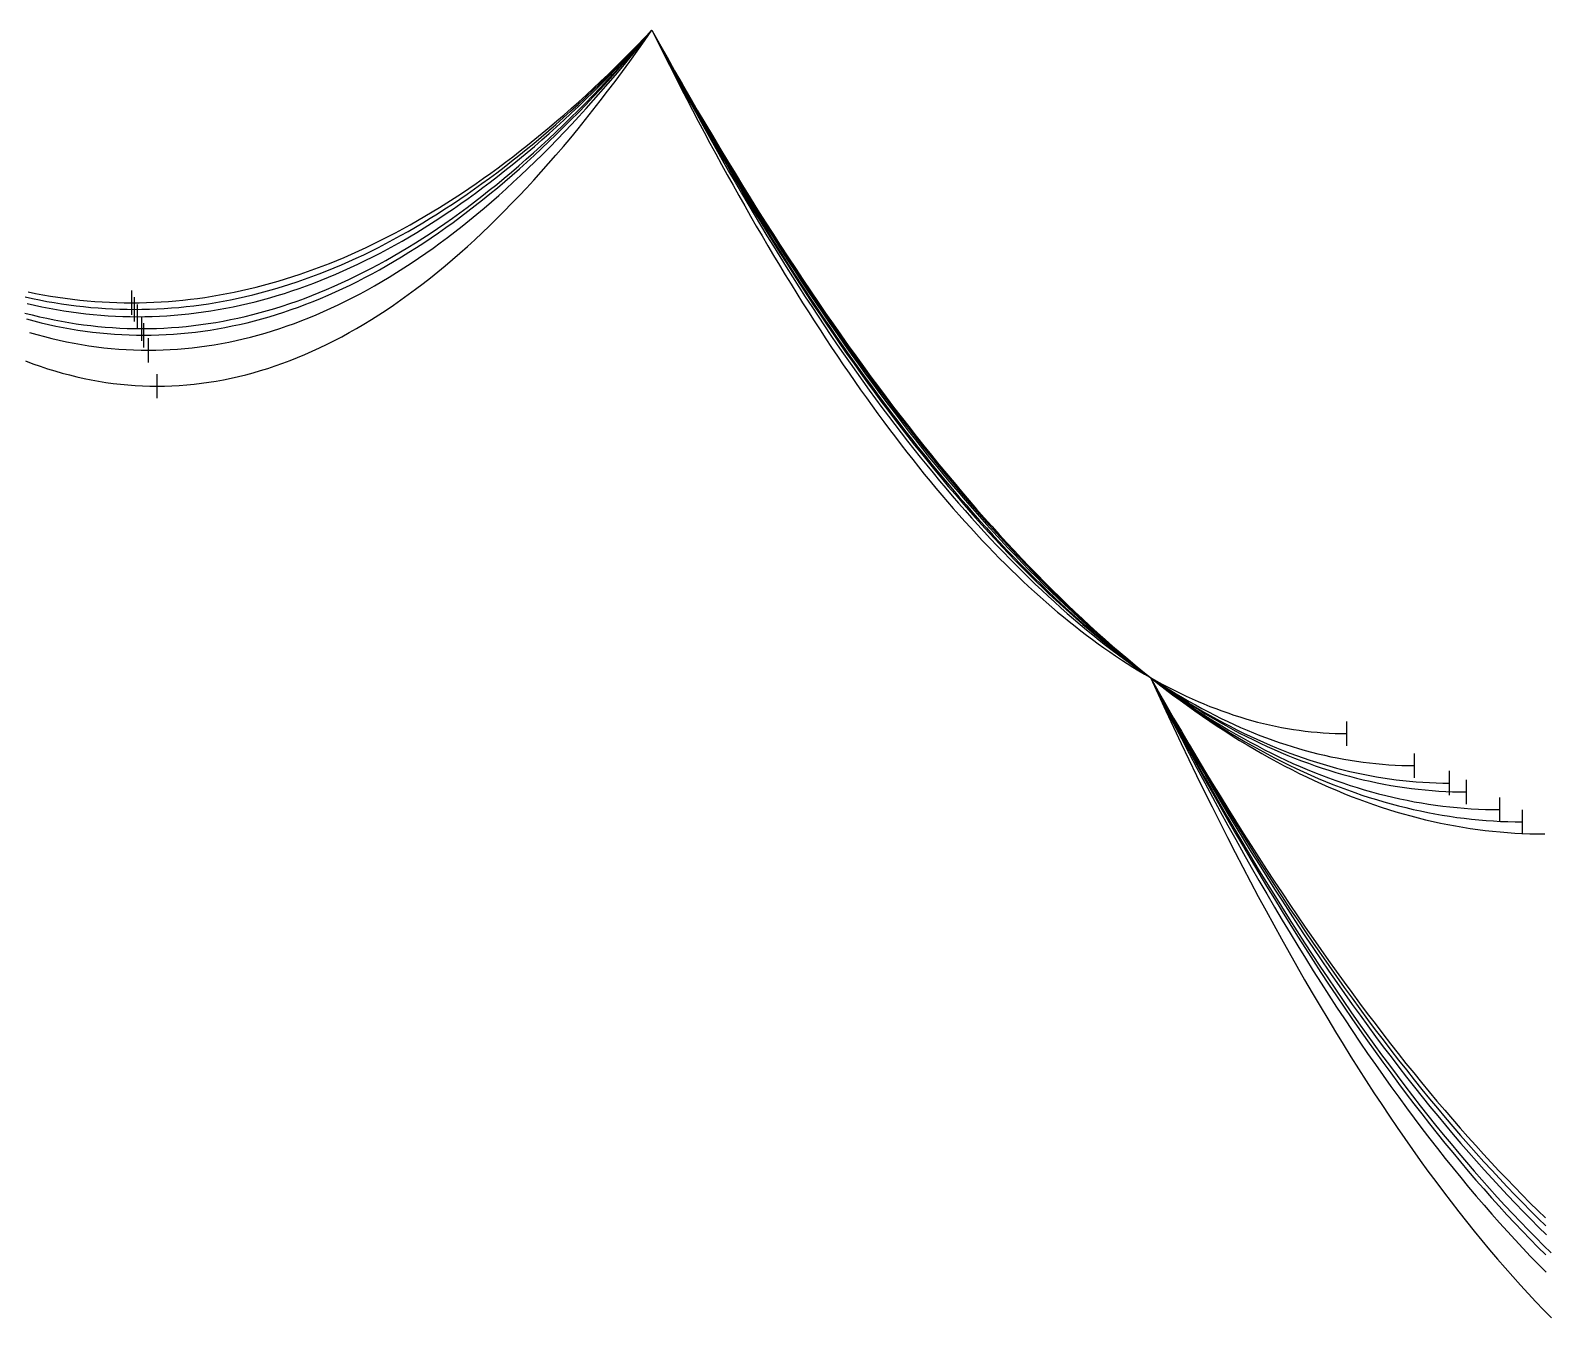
# Model space of a CAD drawing. Header units: metres. Extents: x -87 to 28195, y -4474 to 524.
# Drawn here: x 13519 to 14142, y -3348 to -2819 of the extents above; entities that cross this region are included whole.
import ezdxf

# ---------------------------------------------------------------- set-up
doc = ezdxf.new("R2010")
doc.units = ezdxf.units.M
for name, color, linetype in [('CATENARIES_-10_bare', 7, 'Continuous'), ('CATENARIES_-10_ICE', 7, 'Continuous'), ('CATENARIES_-19_bare', 7, 'Continuous'), ('CATENARIES_-19_HEAVY_ICE', 7, 'Continuous'), ('CATENARIES_0', 7, 'Continuous'), ('CATENARIES_0_ICE', 7, 'Continuous'), ('CATENARIES_50_theoretical', 7, 'Continuous')]:
    doc.layers.add(name, color=color, linetype=linetype)

msp = doc.modelspace()

# ---------------------------------------------------------------- linework, layer by layer
at = {"layer": 'CATENARIES_-10_bare'}
for p, q in [((13562.1, -2938.85), (13562.1, -2928.85)), ((14133.03, -3149.56), (14133.03, -3139.56))]:
    msp.add_line(p, q, dxfattribs=at)
for points in [[(13517.04, -2928.71, 0), (13520.05, -2929.37, 0), (13523.05, -2929.99, 0), (13526.05, -2930.56, 0), (13529.06, -2931.08, 0), (13532.06, -2931.56, 0), (13535.06, -2932, 0), (13538.07, -2932.39, 0), (13541.07, -2932.73, 0), (13544.07, -2933.03, 0), (13547.08, -2933.28, 0), (13550.08, -2933.48, 0), (13553.09, -2933.64, 0), (13556.09, -2933.76, 0), (13559.09, -2933.82, 0), (13562.1, -2933.85, 0), (13565.14, -2933.82, 0), (13568.18, -2933.75, 0), (13571.22, -2933.64, 0), (13574.26, -2933.47, 0), (13577.3, -2933.26, 0), (13580.34, -2933.01, 0), (13583.38, -2932.7, 0), (13586.42, -2932.35, 0), (13589.46, -2931.95, 0), (13592.5, -2931.51, 0), (13595.54, -2931.02, 0), (13598.58, -2930.48, 0), (13601.62, -2929.89, 0), (13604.66, -2929.26, 0), (13607.7, -2928.58, 0), (13610.74, -2927.86, 0), (13613.78, -2927.09, 0), (13616.82, -2926.27, 0), (13619.86, -2925.4, 0), (13622.9, -2924.49, 0), (13625.94, -2923.53, 0), (13628.98, -2922.52, 0), (13632.02, -2921.47, 0), (13635.06, -2920.37, 0), (13638.1, -2919.22, 0), (13641.14, -2918.03, 0), (13644.19, -2916.79, 0), (13647.23, -2915.5, 0), (13650.27, -2914.17, 0), (13653.31, -2912.79, 0), (13656.35, -2911.36, 0), (13659.39, -2909.89, 0), (13662.43, -2908.36, 0), (13665.47, -2906.8, 0), (13668.51, -2905.18, 0), (13671.55, -2903.52, 0), (13674.59, -2901.81, 0), (13677.63, -2900.06, 0), (13680.67, -2898.25, 0), (13683.71, -2896.4, 0), (13686.75, -2894.51, 0), (13689.79, -2892.56, 0), (13692.83, -2890.57, 0), (13695.87, -2888.54, 0), (13698.91, -2886.45, 0), (13701.95, -2884.32, 0), (13704.99, -2882.14, 0), (13708.03, -2879.92, 0), (13711.07, -2877.65, 0), (13714.11, -2875.33, 0), (13717.15, -2872.97, 0), (13720.19, -2870.55, 0), (13723.23, -2868.09, 0), (13726.27, -2865.59, 0), (13729.31, -2863.03, 0), (13732.36, -2860.43, 0), (13735.4, -2857.79, 0), (13738.44, -2855.09, 0), (13741.48, -2852.35, 0), (13744.52, -2849.56, 0), (13747.56, -2846.73, 0), (13750.6, -2843.85, 0), (13753.64, -2840.92, 0), (13756.68, -2837.94, 0), (13759.72, -2834.92, 0), (13762.76, -2831.85, 0), (13765.8, -2828.73, 0), (13768.84, -2825.57, 0), (13771.88, -2822.36, 0), (13774.92, -2819.1, 0)], [(13774.92, -2819.1, 0), (13777.93, -2824.57, 0), (13780.95, -2830, 0), (13783.96, -2835.37, 0), (13786.98, -2840.7, 0), (13789.99, -2845.99, 0), (13793.01, -2851.23, 0), (13796.02, -2856.42, 0), (13799.04, -2861.56, 0), (13802.05, -2866.66, 0), (13805.07, -2871.71, 0), (13808.08, -2876.72, 0), (13811.1, -2881.67, 0), (13814.11, -2886.58, 0), (13817.13, -2891.45, 0), (13820.14, -2896.27, 0), (13823.16, -2901.04, 0), (13826.17, -2905.76, 0), (13829.18, -2910.44, 0), (13832.2, -2915.07, 0), (13835.21, -2919.66, 0), (13838.23, -2924.2, 0), (13841.24, -2928.69, 0), (13844.26, -2933.13, 0), (13847.27, -2937.53, 0), (13850.29, -2941.89, 0), (13853.3, -2946.19, 0), (13856.32, -2950.45, 0), (13859.33, -2954.67, 0), (13862.35, -2958.83, 0), (13865.36, -2962.95, 0), (13868.38, -2967.03, 0), (13871.39, -2971.05, 0), (13874.41, -2975.03, 0), (13877.42, -2978.97, 0), (13880.43, -2982.86, 0), (13883.45, -2986.7, 0), (13886.46, -2990.5, 0), (13889.48, -2994.24, 0), (13892.49, -2997.95, 0), (13895.51, -3001.6, 0), (13898.52, -3005.21, 0), (13901.54, -3008.78, 0), (13904.55, -3012.3, 0), (13907.57, -3015.77, 0), (13910.58, -3019.19, 0), (13913.6, -3022.57, 0), (13916.61, -3025.9, 0), (13919.63, -3029.19, 0), (13922.64, -3032.43, 0), (13925.66, -3035.62, 0), (13928.67, -3038.77, 0), (13931.68, -3041.87, 0), (13934.7, -3044.92, 0), (13937.71, -3047.93, 0), (13940.73, -3050.89, 0), (13943.74, -3053.81, 0), (13946.76, -3056.68, 0), (13949.77, -3059.5, 0), (13952.79, -3062.28, 0), (13955.8, -3065.01, 0), (13958.82, -3067.7, 0), (13961.83, -3070.34, 0), (13964.85, -3072.93, 0), (13967.86, -3075.48, 0), (13970.88, -3077.98, 0), (13973.89, -3080.43, 0), (13976.91, -3082.84, 0), (13979.92, -3085.2, 0), (13982.92, -3087.51, 0), (13985.92, -3089.77, 0), (13988.93, -3091.98, 0), (13991.93, -3094.15, 0), (13994.93, -3096.27, 0), (13997.93, -3098.35, 0), (14000.93, -3100.38, 0), (14003.94, -3102.37, 0), (14006.94, -3104.31, 0), (14009.94, -3106.2, 0), (14012.94, -3108.05, 0), (14015.95, -3109.85, 0), (14018.95, -3111.61, 0), (14021.95, -3113.32, 0), (14024.95, -3114.99, 0), (14027.95, -3116.61, 0), (14030.96, -3118.18, 0), (14033.96, -3119.71, 0), (14036.96, -3121.2, 0), (14039.96, -3122.63, 0), (14042.96, -3124.03, 0), (14045.97, -3125.37, 0), (14048.97, -3126.67, 0), (14051.97, -3127.93, 0), (14054.97, -3129.14, 0), (14057.97, -3130.3, 0), (14060.98, -3131.42, 0), (14063.98, -3132.49, 0), (14066.98, -3133.52, 0), (14069.98, -3134.5, 0), (14072.99, -3135.43, 0), (14075.99, -3136.32, 0), (14078.99, -3137.17, 0), (14081.99, -3137.97, 0), (14084.99, -3138.72, 0), (14088, -3139.43, 0), (14091, -3140.09, 0), (14094, -3140.7, 0), (14097, -3141.27, 0), (14100, -3141.8, 0), (14103.01, -3142.28, 0), (14106.01, -3142.71, 0), (14109.01, -3143.1, 0), (14112.01, -3143.44, 0), (14115.01, -3143.74, 0), (14118.02, -3143.99, 0), (14121.02, -3144.19, 0), (14124.02, -3144.35, 0), (14127.02, -3144.47, 0), (14130.03, -3144.54, 0), (14133.03, -3144.56, 0)], [(13979.92, -3085.2, 0), (13983.11, -3090.93, 0), (13986.3, -3096.6, 0), (13989.49, -3102.22, 0), (13992.68, -3107.79, 0), (13995.88, -3113.31, 0), (13999.07, -3118.77, 0), (14002.26, -3124.18, 0), (14005.45, -3129.54, 0), (14008.64, -3134.85, 0), (14011.83, -3140.1, 0), (14015.02, -3145.31, 0), (14018.21, -3150.46, 0), (14021.4, -3155.56, 0), (14024.59, -3160.6, 0), (14027.79, -3165.6, 0), (14030.98, -3170.54, 0), (14034.17, -3175.43, 0), (14037.36, -3180.27, 0), (14040.55, -3185.05, 0), (14043.74, -3189.78, 0), (14046.93, -3194.47, 0), (14050.12, -3199.1, 0), (14053.31, -3203.67, 0), (14056.5, -3208.2, 0), (14059.7, -3212.67, 0), (14062.89, -3217.09, 0), (14066.08, -3221.46, 0), (14069.27, -3225.78, 0), (14072.46, -3230.04, 0), (14075.65, -3234.25, 0), (14078.84, -3238.42, 0), (14082.03, -3242.52, 0), (14085.22, -3246.58, 0), (14088.41, -3250.59, 0), (14091.61, -3254.54, 0), (14094.8, -3258.44, 0), (14097.99, -3262.29, 0), (14101.18, -3266.09, 0), (14104.37, -3269.83, 0), (14107.56, -3273.53, 0), (14110.75, -3277.17, 0), (14113.94, -3280.76, 0), (14117.13, -3284.3, 0), (14120.33, -3287.78, 0), (14123.52, -3291.22, 0), (14126.71, -3294.6, 0), (14129.9, -3297.93, 0), (14133.09, -3301.21, 0), (14136.28, -3304.44, 0), (14139.47, -3307.61, 0), (14142.66, -3310.73, 0)]]:
    msp.add_polyline3d(points, dxfattribs=at)
at = {"layer": 'CATENARIES_-10_ICE'}
for p, q in [((13565.07, -2946.77), (13565.07, -2936.77)), ((14109.91, -3137.23), (14109.91, -3127.23))]:
    msp.add_line(p, q, dxfattribs=at)
for points in [[(13517.02, -2935.34, 0), (13520.03, -2936.12, 0), (13523.03, -2936.85, 0), (13526.03, -2937.52, 0), (13529.03, -2938.15, 0), (13532.04, -2938.73, 0), (13535.04, -2939.26, 0), (13538.04, -2939.73, 0), (13541.05, -2940.16, 0), (13544.05, -2940.54, 0), (13547.05, -2940.86, 0), (13550.06, -2941.14, 0), (13553.06, -2941.36, 0), (13556.06, -2941.54, 0), (13559.06, -2941.66, 0), (13562.07, -2941.74, 0), (13565.07, -2941.77, 0), (13568.11, -2941.74, 0), (13571.15, -2941.66, 0), (13574.19, -2941.53, 0), (13577.24, -2941.35, 0), (13580.28, -2941.12, 0), (13583.32, -2940.84, 0), (13586.36, -2940.5, 0), (13589.4, -2940.12, 0), (13592.44, -2939.68, 0), (13595.48, -2939.19, 0), (13598.52, -2938.65, 0), (13601.57, -2938.06, 0), (13604.61, -2937.42, 0), (13607.65, -2936.72, 0), (13610.69, -2935.97, 0), (13613.73, -2935.18, 0), (13616.77, -2934.33, 0), (13619.81, -2933.43, 0), (13622.86, -2932.47, 0), (13625.9, -2931.47, 0), (13628.94, -2930.41, 0), (13631.98, -2929.31, 0), (13635.02, -2928.15, 0), (13638.06, -2926.94, 0), (13641.1, -2925.68, 0), (13644.14, -2924.37, 0), (13647.19, -2923, 0), (13650.23, -2921.58, 0), (13653.27, -2920.12, 0), (13656.31, -2918.6, 0), (13659.35, -2917.03, 0), (13662.39, -2915.41, 0), (13665.43, -2913.73, 0), (13668.47, -2912.01, 0), (13671.52, -2910.23, 0), (13674.56, -2908.4, 0), (13677.6, -2906.52, 0), (13680.64, -2904.59, 0), (13683.68, -2902.61, 0), (13686.72, -2900.57, 0), (13689.76, -2898.49, 0), (13692.81, -2896.35, 0), (13695.85, -2894.16, 0), (13698.89, -2891.92, 0), (13701.93, -2889.63, 0), (13704.97, -2887.28, 0), (13708.01, -2884.89, 0), (13711.05, -2882.44, 0), (13714.09, -2879.94, 0), (13717.14, -2877.39, 0), (13720.18, -2874.79, 0), (13723.22, -2872.13, 0), (13726.26, -2869.43, 0), (13729.3, -2866.67, 0), (13732.34, -2863.86, 0), (13735.38, -2861, 0), (13738.42, -2858.09, 0), (13741.47, -2855.12, 0), (13744.51, -2852.11, 0), (13747.55, -2849.04, 0), (13750.59, -2845.92, 0), (13753.63, -2842.75, 0), (13756.67, -2839.52, 0), (13759.71, -2836.25, 0), (13762.75, -2832.92, 0), (13765.8, -2829.55, 0), (13768.84, -2826.12, 0), (13771.88, -2822.63, 0), (13774.92, -2819.1, 0)], [(13774.92, -2819.1, 0), (13777.73, -2824.34, 0), (13780.54, -2829.54, 0), (13783.34, -2834.69, 0), (13786.15, -2839.8, 0), (13788.96, -2844.87, 0), (13791.77, -2849.89, 0), (13794.58, -2854.86, 0), (13797.39, -2859.79, 0), (13800.19, -2864.68, 0), (13803, -2869.52, 0), (13805.81, -2874.32, 0), (13808.62, -2879.07, 0), (13811.43, -2883.78, 0), (13814.24, -2888.44, 0), (13817.04, -2893.06, 0), (13819.85, -2897.64, 0), (13822.66, -2902.17, 0), (13825.47, -2906.65, 0), (13828.28, -2911.09, 0), (13831.08, -2915.49, 0), (13833.89, -2919.84, 0), (13836.7, -2924.15, 0), (13839.51, -2928.42, 0), (13842.32, -2932.63, 0), (13845.13, -2936.81, 0), (13847.93, -2940.94, 0), (13850.74, -2945.03, 0), (13853.55, -2949.07, 0), (13856.36, -2953.07, 0), (13859.17, -2957.02, 0), (13861.97, -2960.93, 0), (13864.78, -2964.79, 0), (13867.59, -2968.61, 0), (13870.4, -2972.39, 0), (13873.21, -2976.12, 0), (13876.02, -2979.81, 0), (13878.82, -2983.45, 0), (13881.63, -2987.05, 0), (13884.44, -2990.6, 0), (13887.25, -2994.12, 0), (13890.06, -2997.58, 0), (13892.87, -3001, 0), (13895.67, -3004.38, 0), (13898.48, -3007.72, 0), (13901.29, -3011, 0), (13904.1, -3014.25, 0), (13906.91, -3017.45, 0), (13909.71, -3020.61, 0), (13912.52, -3023.72, 0), (13915.33, -3026.79, 0), (13918.14, -3029.81, 0), (13920.95, -3032.79, 0), (13923.76, -3035.73, 0), (13926.56, -3038.62, 0), (13929.37, -3041.47, 0), (13932.18, -3044.28, 0), (13934.99, -3047.03, 0), (13937.8, -3049.75, 0), (13940.6, -3052.42, 0), (13943.41, -3055.05, 0), (13946.22, -3057.63, 0), (13949.03, -3060.17, 0), (13951.84, -3062.67, 0), (13954.65, -3065.12, 0), (13957.45, -3067.53, 0), (13960.26, -3069.89, 0), (13963.07, -3072.21, 0), (13965.88, -3074.48, 0), (13968.69, -3076.72, 0), (13971.5, -3078.9, 0), (13974.3, -3081.05, 0), (13977.11, -3083.14, 0), (13979.92, -3085.2, 0), (13982.75, -3087.22, 0), (13985.57, -3089.2, 0), (13988.4, -3091.14, 0), (13991.22, -3093.03, 0), (13994.05, -3094.87, 0), (13996.88, -3096.67, 0), (13999.7, -3098.43, 0), (14002.53, -3100.14, 0), (14005.35, -3101.81, 0), (14008.18, -3103.43, 0), (14011, -3105.01, 0), (14013.83, -3106.54, 0), (14016.66, -3108.03, 0), (14019.48, -3109.48, 0), (14022.31, -3110.88, 0), (14025.13, -3112.23, 0), (14027.96, -3113.55, 0), (14030.79, -3114.81, 0), (14033.61, -3116.03, 0), (14036.44, -3117.21, 0), (14039.26, -3118.35, 0), (14042.09, -3119.44, 0), (14044.91, -3120.48, 0), (14047.74, -3121.48, 0), (14050.57, -3122.44, 0), (14053.39, -3123.35, 0), (14056.22, -3124.21, 0), (14059.04, -3125.04, 0), (14061.87, -3125.81, 0), (14064.7, -3126.55, 0), (14067.52, -3127.23, 0), (14070.35, -3127.88, 0), (14073.17, -3128.48, 0), (14076, -3129.03, 0), (14078.82, -3129.55, 0), (14081.65, -3130.01, 0), (14084.48, -3130.43, 0), (14087.3, -3130.81, 0), (14090.13, -3131.15, 0), (14092.95, -3131.43, 0), (14095.78, -3131.68, 0), (14098.61, -3131.88, 0), (14101.43, -3132.03, 0), (14104.26, -3132.15, 0), (14107.08, -3132.21, 0), (14109.91, -3132.23, 0)], [(13979.92, -3085.2, 0), (13983.09, -3091.2, 0), (13986.26, -3097.13, 0), (13989.43, -3103.01, 0), (13992.6, -3108.84, 0), (13995.78, -3114.61, 0), (13998.95, -3120.32, 0), (14002.12, -3125.97, 0), (14005.29, -3131.57, 0), (14008.46, -3137.11, 0), (14011.63, -3142.59, 0), (14014.8, -3148.02, 0), (14017.97, -3153.39, 0), (14021.15, -3158.7, 0), (14024.32, -3163.96, 0), (14027.49, -3169.15, 0), (14030.66, -3174.3, 0), (14033.83, -3179.38, 0), (14037, -3184.41, 0), (14040.17, -3189.39, 0), (14043.34, -3194.3, 0), (14046.52, -3199.16, 0), (14049.69, -3203.96, 0), (14052.86, -3208.71, 0), (14056.03, -3213.4, 0), (14059.2, -3218.03, 0), (14062.37, -3222.61, 0), (14065.54, -3227.13, 0), (14068.71, -3231.59, 0), (14071.88, -3236, 0), (14075.06, -3240.35, 0), (14078.23, -3244.65, 0), (14081.4, -3248.88, 0), (14084.57, -3253.06, 0), (14087.74, -3257.19, 0), (14090.91, -3261.26, 0), (14094.08, -3265.27, 0), (14097.25, -3269.22, 0), (14100.43, -3273.12, 0), (14103.6, -3276.97, 0), (14106.77, -3280.75, 0), (14109.94, -3284.48, 0), (14113.11, -3288.16, 0), (14116.28, -3291.77, 0), (14119.45, -3295.33, 0), (14122.62, -3298.84, 0), (14125.8, -3302.29, 0), (14128.97, -3305.68, 0), (14132.14, -3309.02, 0), (14135.31, -3312.3, 0), (14138.48, -3315.52, 0), (14141.65, -3318.69, 0), (14144.82, -3321.8, 0)]]:
    msp.add_polyline3d(points, dxfattribs=at)
at = {"layer": 'CATENARIES_-19_bare'}
msp.add_line((13560.92, -2936.12), (13560.92, -2926.12), dxfattribs=at)
for points in [[(13518.34, -2926.69, 0), (13521.38, -2927.3, 0), (13524.42, -2927.86, 0), (13527.46, -2928.38, 0), (13530.51, -2928.86, 0), (13533.55, -2929.29, 0), (13536.59, -2929.67, 0), (13539.63, -2930.01, 0), (13542.67, -2930.31, 0), (13545.72, -2930.55, 0), (13548.76, -2930.76, 0), (13551.8, -2930.92, 0), (13554.84, -2931.03, 0), (13557.88, -2931.1, 0), (13560.92, -2931.12, 0), (13563.94, -2931.1, 0), (13566.95, -2931.03, 0), (13569.97, -2930.92, 0), (13572.98, -2930.76, 0), (13575.99, -2930.56, 0), (13579.01, -2930.32, 0), (13582.02, -2930.03, 0), (13585.04, -2929.7, 0), (13588.05, -2929.32, 0), (13591.06, -2928.9, 0), (13594.08, -2928.43, 0), (13597.09, -2927.92, 0), (13600.11, -2927.37, 0), (13603.12, -2926.77, 0), (13606.13, -2926.12, 0), (13609.15, -2925.44, 0), (13612.16, -2924.7, 0), (13615.18, -2923.93, 0), (13618.19, -2923.1, 0), (13621.2, -2922.24, 0), (13624.22, -2921.33, 0), (13627.23, -2920.37, 0), (13630.25, -2919.37, 0), (13633.26, -2918.33, 0), (13636.27, -2917.24, 0), (13639.29, -2916.11, 0), (13642.3, -2914.93, 0), (13645.32, -2913.71, 0), (13648.33, -2912.45, 0), (13651.34, -2911.13, 0), (13654.36, -2909.78, 0), (13657.37, -2908.38, 0), (13660.39, -2906.94, 0), (13663.4, -2905.45, 0), (13666.41, -2903.92, 0), (13669.43, -2902.34, 0), (13672.44, -2900.72, 0), (13675.46, -2899.05, 0), (13678.47, -2897.34, 0), (13681.49, -2895.59, 0), (13684.5, -2893.79, 0), (13687.51, -2891.94, 0), (13690.53, -2890.06, 0), (13693.54, -2888.12, 0), (13696.56, -2886.15, 0), (13699.57, -2884.12, 0), (13702.58, -2882.06, 0), (13705.6, -2879.95, 0), (13708.61, -2877.79, 0), (13711.63, -2875.59, 0), (13714.64, -2873.35, 0), (13717.65, -2871.06, 0), (13720.67, -2868.72, 0), (13723.68, -2866.35, 0), (13726.7, -2863.92, 0), (13729.71, -2861.46, 0), (13732.72, -2858.94, 0), (13735.74, -2856.39, 0), (13738.75, -2853.79, 0), (13741.77, -2851.14, 0), (13744.78, -2848.45, 0), (13747.79, -2845.72, 0), (13750.81, -2842.94, 0), (13753.82, -2840.12, 0), (13756.84, -2837.25, 0), (13759.85, -2834.33, 0), (13762.86, -2831.38, 0), (13765.88, -2828.37, 0), (13768.89, -2825.33, 0), (13771.91, -2822.24, 0), (13774.92, -2819.1, 0)], [(13774.92, -2819.1, 0), (13778.03, -2824.68, 0), (13781.13, -2830.21, 0), (13784.24, -2835.7, 0), (13787.34, -2841.14, 0), (13790.45, -2846.53, 0), (13793.56, -2851.87, 0), (13796.66, -2857.16, 0), (13799.77, -2862.41, 0), (13802.87, -2867.61, 0), (13805.98, -2872.76, 0), (13809.09, -2877.86, 0), (13812.19, -2882.91, 0), (13815.3, -2887.92, 0), (13818.4, -2892.88, 0), (13821.51, -2897.79, 0), (13824.62, -2902.66, 0), (13827.72, -2907.47, 0), (13830.83, -2912.24, 0), (13833.94, -2916.96, 0), (13837.04, -2921.63, 0), (13840.15, -2926.26, 0), (13843.25, -2930.84, 0), (13846.36, -2935.37, 0), (13849.47, -2939.85, 0), (13852.57, -2944.28, 0), (13855.68, -2948.67, 0), (13858.78, -2953.01, 0), (13861.89, -2957.3, 0), (13865, -2961.55, 0), (13868.1, -2965.74, 0), (13871.21, -2969.89, 0), (13874.31, -2973.99, 0), (13877.42, -2978.05, 0), (13880.53, -2982.05, 0), (13883.63, -2986.01, 0), (13886.74, -2989.92, 0), (13889.84, -2993.79, 0), (13892.95, -2997.6, 0), (13896.06, -3001.37, 0), (13899.16, -3005.09, 0), (13902.27, -3008.77, 0), (13905.37, -3012.39, 0), (13908.48, -3015.97, 0), (13911.59, -3019.5, 0), (13914.69, -3022.99, 0), (13917.8, -3026.42, 0), (13920.9, -3029.81, 0), (13924.01, -3033.15, 0), (13927.12, -3036.45, 0), (13930.22, -3039.7, 0), (13933.33, -3042.89, 0), (13936.44, -3046.05, 0), (13939.54, -3049.15, 0), (13942.65, -3052.21, 0), (13945.75, -3055.22, 0), (13948.86, -3058.18, 0), (13951.97, -3061.1, 0), (13955.07, -3063.96, 0), (13958.18, -3066.78, 0), (13961.28, -3069.56, 0), (13964.39, -3072.28, 0), (13967.5, -3074.96, 0), (13970.6, -3077.59, 0), (13973.71, -3080.17, 0), (13976.81, -3082.71, 0), (13979.92, -3085.2, 0), (13982.98, -3087.61, 0), (13986.04, -3089.97, 0), (13989.1, -3092.28, 0), (13992.16, -3094.55, 0), (13995.22, -3096.77, 0), (13998.28, -3098.95, 0), (14001.34, -3101.08, 0), (14004.41, -3103.17, 0), (14007.47, -3105.2, 0), (14010.53, -3107.2, 0), (14013.59, -3109.15, 0), (14016.65, -3111.05, 0), (14019.71, -3112.9, 0), (14022.77, -3114.71, 0), (14025.83, -3116.48, 0), (14028.89, -3118.19, 0), (14031.95, -3119.87, 0), (14035.01, -3121.49, 0), (14038.07, -3123.07, 0), (14041.13, -3124.61, 0), (14044.19, -3126.1, 0), (14047.26, -3127.54, 0), (14050.32, -3128.94, 0), (14053.38, -3130.29, 0), (14056.44, -3131.59, 0), (14059.5, -3132.85, 0), (14062.56, -3134.07, 0), (14065.62, -3135.23, 0), (14068.68, -3136.36, 0), (14071.74, -3137.43, 0), (14074.8, -3138.46, 0), (14077.86, -3139.45, 0), (14080.92, -3140.39, 0), (14083.98, -3141.28, 0), (14087.04, -3142.13, 0), (14090.11, -3142.93, 0), (14093.17, -3143.68, 0), (14096.23, -3144.39, 0), (14099.29, -3145.06, 0), (14102.35, -3145.67, 0), (14105.41, -3146.25, 0), (14108.47, -3146.77, 0), (14111.53, -3147.25, 0), (14114.59, -3147.69, 0), (14117.65, -3148.08, 0), (14120.71, -3148.42, 0), (14123.77, -3148.72, 0), (14126.83, -3148.97, 0), (14129.89, -3149.18, 0), (14132.96, -3149.34, 0), (14136.02, -3149.45, 0), (14139.08, -3149.52, 0), (14142.14, -3149.54, 0)], [(13979.92, -3085.2, 0), (13983.11, -3090.81, 0), (13986.29, -3096.37, 0), (13989.48, -3101.88, 0), (13992.67, -3107.34, 0), (13995.85, -3112.76, 0), (13999.04, -3118.12, 0), (14002.23, -3123.42, 0), (14005.41, -3128.68, 0), (14008.6, -3133.89, 0), (14011.78, -3139.05, 0), (14014.97, -3144.16, 0), (14018.16, -3149.22, 0), (14021.34, -3154.23, 0), (14024.53, -3159.18, 0), (14027.72, -3164.09, 0), (14030.9, -3168.95, 0), (14034.09, -3173.76, 0), (14037.28, -3178.51, 0), (14040.46, -3183.22, 0), (14043.65, -3187.88, 0), (14046.84, -3192.48, 0), (14050.02, -3197.04, 0), (14053.21, -3201.55, 0), (14056.39, -3206, 0), (14059.58, -3210.41, 0), (14062.77, -3214.76, 0), (14065.95, -3219.07, 0), (14069.14, -3223.33, 0), (14072.33, -3227.53, 0), (14075.51, -3231.69, 0), (14078.7, -3235.79, 0), (14081.89, -3239.85, 0), (14085.07, -3243.85, 0), (14088.26, -3247.81, 0), (14091.45, -3251.72, 0), (14094.63, -3255.57, 0), (14097.82, -3259.38, 0), (14101.01, -3263.13, 0), (14104.19, -3266.84, 0), (14107.38, -3270.49, 0), (14110.56, -3274.1, 0), (14113.75, -3277.66, 0), (14116.94, -3281.16, 0), (14120.12, -3284.62, 0), (14123.31, -3288.02, 0), (14126.5, -3291.38, 0), (14129.68, -3294.69, 0), (14132.87, -3297.94, 0), (14136.06, -3301.15, 0), (14139.24, -3304.3, 0), (14142.43, -3307.41, 0)]]:
    msp.add_polyline3d(points, dxfattribs=at)
at = {"layer": 'CATENARIES_-19_HEAVY_ICE'}
for p, q in [((13567.81, -2955.63), (13567.81, -2945.63)), ((14088.63, -3126.4), (14088.63, -3116.4))]:
    msp.add_line(p, q, dxfattribs=at)
for points in [[(13518.88, -2943.3, 0), (13521.94, -2944.19, 0), (13525, -2945.02, 0), (13528.06, -2945.8, 0), (13531.12, -2946.51, 0), (13534.17, -2947.17, 0), (13537.23, -2947.77, 0), (13540.29, -2948.31, 0), (13543.35, -2948.8, 0), (13546.4, -2949.23, 0), (13549.46, -2949.6, 0), (13552.52, -2949.92, 0), (13555.58, -2950.18, 0), (13558.64, -2950.38, 0), (13561.69, -2950.52, 0), (13564.75, -2950.61, 0), (13567.81, -2950.63, 0), (13570.81, -2950.61, 0), (13573.81, -2950.52, 0), (13576.81, -2950.39, 0), (13579.82, -2950.19, 0), (13582.82, -2949.94, 0), (13585.82, -2949.64, 0), (13588.82, -2949.28, 0), (13591.82, -2948.87, 0), (13594.82, -2948.4, 0), (13597.83, -2947.88, 0), (13600.83, -2947.3, 0), (13603.83, -2946.66, 0), (13606.83, -2945.97, 0), (13609.83, -2945.23, 0), (13612.83, -2944.43, 0), (13615.83, -2943.57, 0), (13618.84, -2942.66, 0), (13621.84, -2941.69, 0), (13624.84, -2940.67, 0), (13627.84, -2939.6, 0), (13630.84, -2938.47, 0), (13633.84, -2937.28, 0), (13636.85, -2936.04, 0), (13639.85, -2934.74, 0), (13642.85, -2933.39, 0), (13645.85, -2931.98, 0), (13648.85, -2930.52, 0), (13651.85, -2929, 0), (13654.86, -2927.43, 0), (13657.86, -2925.8, 0), (13660.86, -2924.11, 0), (13663.86, -2922.37, 0), (13666.86, -2920.58, 0), (13669.86, -2918.73, 0), (13672.87, -2916.82, 0), (13675.87, -2914.86, 0), (13678.87, -2912.85, 0), (13681.87, -2910.78, 0), (13684.87, -2908.65, 0), (13687.87, -2906.47, 0), (13690.87, -2904.23, 0), (13693.88, -2901.94, 0), (13696.88, -2899.59, 0), (13699.88, -2897.19, 0), (13702.88, -2894.73, 0), (13705.88, -2892.22, 0), (13708.88, -2889.65, 0), (13711.89, -2887.02, 0), (13714.89, -2884.34, 0), (13717.89, -2881.61, 0), (13720.89, -2878.82, 0), (13723.89, -2875.97, 0), (13726.89, -2873.07, 0), (13729.9, -2870.11, 0), (13732.9, -2867.1, 0), (13735.9, -2864.03, 0), (13738.9, -2860.91, 0), (13741.9, -2857.73, 0), (13744.9, -2854.5, 0), (13747.91, -2851.21, 0), (13750.91, -2847.86, 0), (13753.91, -2844.46, 0), (13756.91, -2841.01, 0), (13759.91, -2837.49, 0), (13762.91, -2833.93, 0), (13765.92, -2830.3, 0), (13768.92, -2826.62, 0), (13771.92, -2822.89, 0), (13774.92, -2819.1, 0)], [(13774.92, -2819.1, 0), (13777.55, -2824.16, 0), (13780.18, -2829.18, 0), (13782.8, -2834.15, 0), (13785.43, -2839.08, 0), (13788.06, -2843.97, 0), (13790.69, -2848.81, 0), (13793.32, -2853.61, 0), (13795.95, -2858.37, 0), (13798.57, -2863.08, 0), (13801.2, -2867.76, 0), (13803.83, -2872.39, 0), (13806.46, -2876.97, 0), (13809.09, -2881.51, 0), (13811.71, -2886.02, 0), (13814.34, -2890.47, 0), (13816.97, -2894.89, 0), (13819.6, -2899.26, 0), (13822.23, -2903.59, 0), (13824.86, -2907.87, 0), (13827.48, -2912.12, 0), (13830.11, -2916.32, 0), (13832.74, -2920.47, 0), (13835.37, -2924.59, 0), (13838, -2928.66, 0), (13840.63, -2932.69, 0), (13843.25, -2936.67, 0), (13845.88, -2940.62, 0), (13848.51, -2944.52, 0), (13851.14, -2948.38, 0), (13853.77, -2952.19, 0), (13856.39, -2955.96, 0), (13859.02, -2959.69, 0), (13861.65, -2963.38, 0), (13864.28, -2967.02, 0), (13866.91, -2970.63, 0), (13869.54, -2974.18, 0), (13872.16, -2977.7, 0), (13874.79, -2981.17, 0), (13877.42, -2984.6, 0), (13880.05, -2987.99, 0), (13882.68, -2991.34, 0), (13885.3, -2994.64, 0), (13887.93, -2997.9, 0), (13890.56, -3001.12, 0), (13893.19, -3004.29, 0), (13895.82, -3007.42, 0), (13898.45, -3010.51, 0), (13901.07, -3013.56, 0), (13903.7, -3016.57, 0), (13906.33, -3019.53, 0), (13908.96, -3022.45, 0), (13911.59, -3025.32, 0), (13914.21, -3028.16, 0), (13916.84, -3030.95, 0), (13919.47, -3033.7, 0), (13922.1, -3036.4, 0), (13924.73, -3039.07, 0), (13927.36, -3041.69, 0), (13929.98, -3044.27, 0), (13932.61, -3046.81, 0), (13935.24, -3049.3, 0), (13937.87, -3051.75, 0), (13940.5, -3054.16, 0), (13943.13, -3056.53, 0), (13945.75, -3058.85, 0), (13948.38, -3061.13, 0), (13951.01, -3063.37, 0), (13953.64, -3065.57, 0), (13956.27, -3067.72, 0), (13958.89, -3069.83, 0), (13961.52, -3071.9, 0), (13964.15, -3073.93, 0), (13966.78, -3075.91, 0), (13969.41, -3077.86, 0), (13972.04, -3079.76, 0), (13974.66, -3081.61, 0), (13977.29, -3083.43, 0), (13979.92, -3085.2, 0), (13982.57, -3086.95, 0), (13985.22, -3088.65, 0), (13987.87, -3090.31, 0), (13990.53, -3091.92, 0), (13993.18, -3093.49, 0), (13995.83, -3095.02, 0), (13998.48, -3096.51, 0), (14001.13, -3097.95, 0), (14003.78, -3099.35, 0), (14006.43, -3100.71, 0), (14009.09, -3102.02, 0), (14011.74, -3103.29, 0), (14014.39, -3104.52, 0), (14017.04, -3105.71, 0), (14019.69, -3106.85, 0), (14022.34, -3107.95, 0), (14024.99, -3109, 0), (14027.65, -3110.01, 0), (14030.3, -3110.98, 0), (14032.95, -3111.91, 0), (14035.6, -3112.79, 0), (14038.25, -3113.63, 0), (14040.9, -3114.43, 0), (14043.56, -3115.18, 0), (14046.21, -3115.89, 0), (14048.86, -3116.56, 0), (14051.51, -3117.18, 0), (14054.16, -3117.77, 0), (14056.81, -3118.3, 0), (14059.46, -3118.8, 0), (14062.12, -3119.25, 0), (14064.77, -3119.66, 0), (14067.42, -3120.03, 0), (14070.07, -3120.35, 0), (14072.72, -3120.63, 0), (14075.37, -3120.87, 0), (14078.02, -3121.06, 0), (14080.68, -3121.21, 0), (14083.33, -3121.32, 0), (14085.98, -3121.38, 0), (14088.63, -3121.4, 0)], [(13979.92, -3085.2, 0), (13983.11, -3091.58, 0), (13986.3, -3097.89, 0), (13989.5, -3104.14, 0), (13992.69, -3110.33, 0), (13995.88, -3116.45, 0), (13999.07, -3122.51, 0), (14002.27, -3128.5, 0), (14005.46, -3134.43, 0), (14008.65, -3140.3, 0), (14011.84, -3146.11, 0), (14015.04, -3151.85, 0), (14018.23, -3157.53, 0), (14021.42, -3163.14, 0), (14024.61, -3168.69, 0), (14027.8, -3174.18, 0), (14031, -3179.6, 0), (14034.19, -3184.97, 0), (14037.38, -3190.26, 0), (14040.57, -3195.5, 0), (14043.77, -3200.67, 0), (14046.96, -3205.78, 0), (14050.15, -3210.82, 0), (14053.34, -3215.81, 0), (14056.54, -3220.72, 0), (14059.73, -3225.58, 0), (14062.92, -3230.37, 0), (14066.11, -3235.1, 0), (14069.3, -3239.77, 0), (14072.5, -3244.37, 0), (14075.69, -3248.91, 0), (14078.88, -3253.39, 0), (14082.07, -3257.8, 0), (14085.27, -3262.16, 0), (14088.46, -3266.44, 0), (14091.65, -3270.67, 0), (14094.84, -3274.83, 0), (14098.03, -3278.93, 0), (14101.23, -3282.97, 0), (14104.42, -3286.94, 0), (14107.61, -3290.85, 0), (14110.8, -3294.7, 0), (14114, -3298.48, 0), (14117.19, -3302.21, 0), (14120.38, -3305.86, 0), (14123.57, -3309.46, 0), (14126.77, -3312.99, 0), (14129.96, -3316.47, 0), (14133.15, -3319.87, 0), (14136.34, -3323.22, 0), (14139.53, -3326.5, 0), (14142.73, -3329.72, 0)]]:
    msp.add_polyline3d(points, dxfattribs=at)
at = {"layer": 'CATENARIES_0'}
for p, q in [((13563.3, -2941.86), (13563.3, -2931.86)), ((14123.69, -3144.52), (14123.69, -3134.52))]:
    msp.add_line(p, q, dxfattribs=at)
for points in [[(13517.88, -2931.44, 0), (13520.9, -2932.14, 0), (13523.93, -2932.79, 0), (13526.96, -2933.39, 0), (13529.99, -2933.95, 0), (13533.02, -2934.45, 0), (13536.04, -2934.91, 0), (13539.07, -2935.32, 0), (13542.1, -2935.68, 0), (13545.13, -2935.99, 0), (13548.16, -2936.26, 0), (13551.18, -2936.48, 0), (13554.21, -2936.64, 0), (13557.24, -2936.76, 0), (13560.27, -2936.84, 0), (13563.3, -2936.86, 0), (13566.32, -2936.84, 0), (13569.34, -2936.76, 0), (13572.37, -2936.64, 0), (13575.39, -2936.48, 0), (13578.41, -2936.26, 0), (13581.44, -2936, 0), (13584.46, -2935.68, 0), (13587.48, -2935.32, 0), (13590.51, -2934.92, 0), (13593.53, -2934.46, 0), (13596.55, -2933.96, 0), (13599.58, -2933.4, 0), (13602.6, -2932.8, 0), (13605.62, -2932.15, 0), (13608.64, -2931.46, 0), (13611.67, -2930.71, 0), (13614.69, -2929.92, 0), (13617.71, -2929.08, 0), (13620.74, -2928.19, 0), (13623.76, -2927.26, 0), (13626.78, -2926.27, 0), (13629.81, -2925.24, 0), (13632.83, -2924.16, 0), (13635.85, -2923.03, 0), (13638.88, -2921.85, 0), (13641.9, -2920.63, 0), (13644.92, -2919.36, 0), (13647.95, -2918.04, 0), (13650.97, -2916.67, 0), (13653.99, -2915.25, 0), (13657.02, -2913.78, 0), (13660.04, -2912.27, 0), (13663.06, -2910.71, 0), (13666.09, -2909.1, 0), (13669.11, -2907.44, 0), (13672.13, -2905.74, 0), (13675.15, -2903.98, 0), (13678.18, -2902.18, 0), (13681.2, -2900.33, 0), (13684.22, -2898.43, 0), (13687.25, -2896.49, 0), (13690.27, -2894.49, 0), (13693.29, -2892.45, 0), (13696.32, -2890.36, 0), (13699.34, -2888.22, 0), (13702.36, -2886.04, 0), (13705.39, -2883.8, 0), (13708.41, -2881.52, 0), (13711.43, -2879.19, 0), (13714.46, -2876.81, 0), (13717.48, -2874.38, 0), (13720.5, -2871.91, 0), (13723.53, -2869.38, 0), (13726.55, -2866.81, 0), (13729.57, -2864.19, 0), (13732.6, -2861.52, 0), (13735.62, -2858.81, 0), (13738.64, -2856.04, 0), (13741.66, -2853.23, 0), (13744.69, -2850.37, 0), (13747.71, -2847.46, 0), (13750.73, -2844.5, 0), (13753.76, -2841.49, 0), (13756.78, -2838.44, 0), (13759.8, -2835.34, 0), (13762.83, -2832.19, 0), (13765.85, -2828.99, 0), (13768.87, -2825.74, 0), (13771.9, -2822.44, 0), (13774.92, -2819.1, 0)], [(13774.92, -2819.1, 0), (13777.85, -2824.47, 0), (13780.78, -2829.8, 0), (13783.71, -2835.08, 0), (13786.63, -2840.32, 0), (13789.56, -2845.51, 0), (13792.49, -2850.65, 0), (13795.42, -2855.75, 0), (13798.35, -2860.8, 0), (13801.28, -2865.81, 0), (13804.21, -2870.77, 0), (13807.13, -2875.69, 0), (13810.06, -2880.56, 0), (13812.99, -2885.38, 0), (13815.92, -2890.16, 0), (13818.85, -2894.89, 0), (13821.78, -2899.58, 0), (13824.71, -2904.22, 0), (13827.63, -2908.82, 0), (13830.56, -2913.37, 0), (13833.49, -2917.88, 0), (13836.42, -2922.33, 0), (13839.35, -2926.75, 0), (13842.28, -2931.12, 0), (13845.21, -2935.44, 0), (13848.13, -2939.72, 0), (13851.06, -2943.95, 0), (13853.99, -2948.13, 0), (13856.92, -2952.28, 0), (13859.85, -2956.37, 0), (13862.78, -2960.42, 0), (13865.71, -2964.42, 0), (13868.63, -2968.38, 0), (13871.56, -2972.3, 0), (13874.49, -2976.16, 0), (13877.42, -2979.99, 0), (13880.35, -2983.76, 0), (13883.28, -2987.49, 0), (13886.21, -2991.18, 0), (13889.13, -2994.82, 0), (13892.06, -2998.42, 0), (13894.99, -3001.97, 0), (13897.92, -3005.47, 0), (13900.85, -3008.93, 0), (13903.78, -3012.34, 0), (13906.71, -3015.71, 0), (13909.63, -3019.03, 0), (13912.56, -3022.31, 0), (13915.49, -3025.54, 0), (13918.42, -3028.73, 0), (13921.35, -3031.87, 0), (13924.28, -3034.97, 0), (13927.21, -3038.02, 0), (13930.13, -3041.03, 0), (13933.06, -3043.99, 0), (13935.99, -3046.9, 0), (13938.92, -3049.77, 0), (13941.85, -3052.6, 0), (13944.78, -3055.38, 0), (13947.71, -3058.11, 0), (13950.63, -3060.8, 0), (13953.56, -3063.44, 0), (13956.49, -3066.04, 0), (13959.42, -3068.59, 0), (13962.35, -3071.1, 0), (13965.28, -3073.56, 0), (13968.21, -3075.98, 0), (13971.13, -3078.35, 0), (13974.06, -3080.68, 0), (13976.99, -3082.96, 0), (13979.92, -3085.2, 0), (13982.85, -3087.4, 0), (13985.79, -3089.55, 0), (13988.72, -3091.65, 0), (13991.66, -3093.71, 0), (13994.59, -3095.72, 0), (13997.52, -3097.69, 0), (14000.46, -3099.62, 0), (14003.39, -3101.5, 0), (14006.33, -3103.33, 0), (14009.26, -3105.12, 0), (14012.2, -3106.86, 0), (14015.13, -3108.56, 0), (14018.06, -3110.21, 0), (14021, -3111.81, 0), (14023.93, -3113.37, 0), (14026.87, -3114.89, 0), (14029.8, -3116.36, 0), (14032.73, -3117.79, 0), (14035.67, -3119.17, 0), (14038.6, -3120.5, 0), (14041.54, -3121.79, 0), (14044.47, -3123.03, 0), (14047.4, -3124.23, 0), (14050.34, -3125.39, 0), (14053.27, -3126.49, 0), (14056.21, -3127.56, 0), (14059.14, -3128.58, 0), (14062.07, -3129.55, 0), (14065.01, -3130.48, 0), (14067.94, -3131.36, 0), (14070.88, -3132.19, 0), (14073.81, -3132.99, 0), (14076.75, -3133.73, 0), (14079.68, -3134.43, 0), (14082.61, -3135.09, 0), (14085.55, -3135.7, 0), (14088.48, -3136.27, 0), (14091.42, -3136.79, 0), (14094.35, -3137.26, 0), (14097.28, -3137.69, 0), (14100.22, -3138.07, 0), (14103.15, -3138.41, 0), (14106.09, -3138.71, 0), (14109.02, -3138.96, 0), (14111.95, -3139.16, 0), (14114.89, -3139.32, 0), (14117.82, -3139.43, 0), (14120.76, -3139.5, 0), (14123.69, -3139.52, 0)], [(13979.92, -3085.2, 0), (13983.11, -3091.05, 0), (13986.31, -3096.84, 0), (13989.5, -3102.58, 0), (13992.7, -3108.27, 0), (13995.89, -3113.9, 0), (13999.09, -3119.48, 0), (14002.28, -3125, 0), (14005.48, -3130.47, 0), (14008.67, -3135.88, 0), (14011.86, -3141.24, 0), (14015.06, -3146.54, 0), (14018.25, -3151.79, 0), (14021.45, -3156.99, 0), (14024.64, -3162.13, 0), (14027.84, -3167.22, 0), (14031.03, -3172.25, 0), (14034.23, -3177.23, 0), (14037.42, -3182.15, 0), (14040.61, -3187.03, 0), (14043.81, -3191.84, 0), (14047, -3196.6, 0), (14050.2, -3201.31, 0), (14053.39, -3205.96, 0), (14056.59, -3210.56, 0), (14059.78, -3215.11, 0), (14062.98, -3219.6, 0), (14066.17, -3224.04, 0), (14069.36, -3228.42, 0), (14072.56, -3232.75, 0), (14075.75, -3237.02, 0), (14078.95, -3241.24, 0), (14082.14, -3245.41, 0), (14085.34, -3249.52, 0), (14088.53, -3253.58, 0), (14091.73, -3257.59, 0), (14094.92, -3261.54, 0), (14098.11, -3265.43, 0), (14101.31, -3269.27, 0), (14104.5, -3273.06, 0), (14107.7, -3276.8, 0), (14110.89, -3280.48, 0), (14114.09, -3284.1, 0), (14117.28, -3287.68, 0), (14120.47, -3291.19, 0), (14123.67, -3294.66, 0), (14126.86, -3298.07, 0), (14130.06, -3301.43, 0), (14133.25, -3304.73, 0), (14136.45, -3307.98, 0), (14139.64, -3311.17, 0), (14142.84, -3314.31, 0)]]:
    msp.add_polyline3d(points, dxfattribs=at)
at = {"layer": 'CATENARIES_0_ICE'}
for p, q in [((13565.96, -2949.47), (13565.96, -2939.47)), ((14102.96, -3133.64), (14102.96, -3123.64))]:
    msp.add_line(p, q, dxfattribs=at)
for points in [[(13517.63, -2937.77, 0), (13520.65, -2938.58, 0), (13523.67, -2939.34, 0), (13526.69, -2940.05, 0), (13529.71, -2940.7, 0), (13532.73, -2941.3, 0), (13535.76, -2941.85, 0), (13538.78, -2942.35, 0), (13541.8, -2942.8, 0), (13544.82, -2943.19, 0), (13547.84, -2943.53, 0), (13550.86, -2943.82, 0), (13553.88, -2944.05, 0), (13556.9, -2944.24, 0), (13559.92, -2944.37, 0), (13562.94, -2944.45, 0), (13565.96, -2944.47, 0), (13568.99, -2944.45, 0), (13572.02, -2944.37, 0), (13575.05, -2944.24, 0), (13578.08, -2944.05, 0), (13581.11, -2943.81, 0), (13584.13, -2943.53, 0), (13587.16, -2943.18, 0), (13590.19, -2942.79, 0), (13593.22, -2942.34, 0), (13596.25, -2941.84, 0), (13599.28, -2941.29, 0), (13602.3, -2940.68, 0), (13605.33, -2940.03, 0), (13608.36, -2939.32, 0), (13611.39, -2938.55, 0), (13614.42, -2937.74, 0), (13617.45, -2936.87, 0), (13620.47, -2935.95, 0), (13623.5, -2934.98, 0), (13626.53, -2933.95, 0), (13629.56, -2932.87, 0), (13632.59, -2931.74, 0), (13635.62, -2930.56, 0), (13638.64, -2929.32, 0), (13641.67, -2928.03, 0), (13644.7, -2926.69, 0), (13647.73, -2925.29, 0), (13650.76, -2923.85, 0), (13653.79, -2922.35, 0), (13656.81, -2920.8, 0), (13659.84, -2919.19, 0), (13662.87, -2917.53, 0), (13665.9, -2915.82, 0), (13668.93, -2914.06, 0), (13671.96, -2912.24, 0), (13674.98, -2910.37, 0), (13678.01, -2908.45, 0), (13681.04, -2906.48, 0), (13684.07, -2904.45, 0), (13687.1, -2902.37, 0), (13690.13, -2900.24, 0), (13693.15, -2898.06, 0), (13696.18, -2895.82, 0), (13699.21, -2893.53, 0), (13702.24, -2891.18, 0), (13705.27, -2888.79, 0), (13708.3, -2886.34, 0), (13711.32, -2883.84, 0), (13714.35, -2881.28, 0), (13717.38, -2878.68, 0), (13720.41, -2876.02, 0), (13723.44, -2873.3, 0), (13726.47, -2870.54, 0), (13729.49, -2867.72, 0), (13732.52, -2864.85, 0), (13735.55, -2861.93, 0), (13738.58, -2858.95, 0), (13741.61, -2855.92, 0), (13744.64, -2852.84, 0), (13747.66, -2849.7, 0), (13750.69, -2846.51, 0), (13753.72, -2843.27, 0), (13756.75, -2839.98, 0), (13759.78, -2836.63, 0), (13762.81, -2833.23, 0), (13765.83, -2829.78, 0), (13768.86, -2826.27, 0), (13771.89, -2822.71, 0), (13774.92, -2819.1, 0)], [(13774.92, -2819.1, 0), (13777.69, -2824.32, 0), (13780.46, -2829.5, 0), (13783.23, -2834.63, 0), (13786, -2839.72, 0), (13788.77, -2844.76, 0), (13791.54, -2849.75, 0), (13794.31, -2854.71, 0), (13797.08, -2859.61, 0), (13799.85, -2864.48, 0), (13802.62, -2869.3, 0), (13805.39, -2874.07, 0), (13808.16, -2878.8, 0), (13810.93, -2883.48, 0), (13813.7, -2888.12, 0), (13816.47, -2892.72, 0), (13819.24, -2897.27, 0), (13822.01, -2901.77, 0), (13824.78, -2906.24, 0), (13827.56, -2910.65, 0), (13830.33, -2915.02, 0), (13833.1, -2919.35, 0), (13835.87, -2923.64, 0), (13838.64, -2927.87, 0), (13841.41, -2932.07, 0), (13844.18, -2936.22, 0), (13846.95, -2940.32, 0), (13849.72, -2944.38, 0), (13852.49, -2948.4, 0), (13855.26, -2952.37, 0), (13858.03, -2956.3, 0), (13860.8, -2960.18, 0), (13863.57, -2964.02, 0), (13866.34, -2967.81, 0), (13869.11, -2971.56, 0), (13871.88, -2975.27, 0), (13874.65, -2978.93, 0), (13877.42, -2982.54, 0), (13880.19, -2986.11, 0), (13882.96, -2989.64, 0), (13885.73, -2993.12, 0), (13888.5, -2996.56, 0), (13891.27, -2999.96, 0), (13894.04, -3003.31, 0), (13896.81, -3006.61, 0), (13899.58, -3009.87, 0), (13902.35, -3013.09, 0), (13905.12, -3016.26, 0), (13907.89, -3019.39, 0), (13910.66, -3022.48, 0), (13913.43, -3025.52, 0), (13916.2, -3028.51, 0), (13918.97, -3031.46, 0), (13921.74, -3034.37, 0), (13924.51, -3037.23, 0), (13927.28, -3040.05, 0), (13930.06, -3042.82, 0), (13932.83, -3045.55, 0), (13935.6, -3048.24, 0), (13938.37, -3050.88, 0), (13941.14, -3053.48, 0), (13943.91, -3056.03, 0), (13946.68, -3058.54, 0), (13949.45, -3061, 0), (13952.22, -3063.43, 0), (13954.99, -3065.8, 0), (13957.76, -3068.13, 0), (13960.53, -3070.42, 0), (13963.3, -3072.66, 0), (13966.07, -3074.86, 0), (13968.84, -3077.02, 0), (13971.61, -3079.13, 0), (13974.38, -3081.2, 0), (13977.15, -3083.22, 0), (13979.92, -3085.2, 0), (13982.65, -3087.11, 0), (13985.39, -3088.98, 0), (13988.12, -3090.8, 0), (13990.86, -3092.58, 0), (13993.59, -3094.32, 0), (13996.33, -3096.01, 0), (13999.06, -3097.67, 0), (14001.79, -3099.28, 0), (14004.53, -3100.84, 0), (14007.26, -3102.36, 0), (14010, -3103.84, 0), (14012.73, -3105.28, 0), (14015.47, -3106.68, 0), (14018.2, -3108.03, 0), (14020.93, -3109.34, 0), (14023.67, -3110.6, 0), (14026.4, -3111.82, 0), (14029.14, -3113, 0), (14031.87, -3114.14, 0), (14034.61, -3115.23, 0), (14037.34, -3116.29, 0), (14040.07, -3117.29, 0), (14042.81, -3118.26, 0), (14045.54, -3119.18, 0), (14048.28, -3120.06, 0), (14051.01, -3120.9, 0), (14053.75, -3121.69, 0), (14056.48, -3122.44, 0), (14059.21, -3123.15, 0), (14061.95, -3123.81, 0), (14064.68, -3124.43, 0), (14067.42, -3125.01, 0), (14070.15, -3125.55, 0), (14072.88, -3126.04, 0), (14075.62, -3126.49, 0), (14078.35, -3126.9, 0), (14081.09, -3127.26, 0), (14083.82, -3127.59, 0), (14086.56, -3127.86, 0), (14089.29, -3128.1, 0), (14092.02, -3128.29, 0), (14094.76, -3128.44, 0), (14097.49, -3128.55, 0), (14100.23, -3128.62, 0), (14102.96, -3128.64, 0)], [(13979.92, -3085.2, 0), (13983.11, -3091.33, 0), (13986.3, -3097.41, 0), (13989.49, -3103.42, 0), (13992.68, -3109.38, 0), (13995.86, -3115.27, 0), (13999.05, -3121.11, 0), (14002.24, -3126.88, 0), (14005.43, -3132.6, 0), (14008.62, -3138.26, 0), (14011.81, -3143.86, 0), (14015, -3149.4, 0), (14018.19, -3154.88, 0), (14021.38, -3160.3, 0), (14024.57, -3165.66, 0), (14027.75, -3170.97, 0), (14030.94, -3176.21, 0), (14034.13, -3181.4, 0), (14037.32, -3186.52, 0), (14040.51, -3191.59, 0), (14043.7, -3196.6, 0), (14046.89, -3201.55, 0), (14050.08, -3206.44, 0), (14053.27, -3211.27, 0), (14056.46, -3216.04, 0), (14059.64, -3220.75, 0), (14062.83, -3225.4, 0), (14066.02, -3230, 0), (14069.21, -3234.54, 0), (14072.4, -3239.01, 0), (14075.59, -3243.43, 0), (14078.78, -3247.79, 0), (14081.97, -3252.09, 0), (14085.16, -3256.33, 0), (14088.35, -3260.51, 0), (14091.53, -3264.64, 0), (14094.72, -3268.7, 0), (14097.91, -3272.71, 0), (14101.1, -3276.66, 0), (14104.29, -3280.55, 0), (14107.48, -3284.38, 0), (14110.67, -3288.15, 0), (14113.86, -3291.86, 0), (14117.05, -3295.51, 0), (14120.24, -3299.11, 0), (14123.42, -3302.64, 0), (14126.61, -3306.12, 0), (14129.8, -3309.54, 0), (14132.99, -3312.9, 0), (14136.18, -3316.2, 0), (14139.37, -3319.45, 0), (14142.56, -3322.63, 0)]]:
    msp.add_polyline3d(points, dxfattribs=at)
at = {"layer": 'CATENARIES_50_theoretical'}
for p, q in [((13571.39, -2970.42), (13571.39, -2960.42)), ((14060.81, -3113.28), (14060.81, -3103.28))]:
    msp.add_line(p, q, dxfattribs=at)
for points in [[(13517.23, -2955.07, 0), (13520.24, -2956.19, 0), (13523.25, -2957.24, 0), (13526.25, -2958.23, 0), (13529.26, -2959.16, 0), (13532.27, -2960.02, 0), (13535.28, -2960.82, 0), (13538.29, -2961.55, 0), (13541.3, -2962.22, 0), (13544.31, -2962.83, 0), (13547.32, -2963.37, 0), (13550.33, -2963.85, 0), (13553.34, -2964.27, 0), (13556.35, -2964.62, 0), (13559.35, -2964.91, 0), (13562.36, -2965.13, 0), (13565.37, -2965.29, 0), (13568.38, -2965.39, 0), (13571.39, -2965.42, 0), (13574.43, -2965.38, 0), (13577.47, -2965.29, 0), (13580.5, -2965.12, 0), (13583.54, -2964.9, 0), (13586.58, -2964.6, 0), (13589.62, -2964.25, 0), (13592.65, -2963.82, 0), (13595.69, -2963.33, 0), (13598.73, -2962.78, 0), (13601.77, -2962.16, 0), (13604.81, -2961.48, 0), (13607.84, -2960.73, 0), (13610.88, -2959.92, 0), (13613.92, -2959.04, 0), (13616.96, -2958.1, 0), (13619.99, -2957.09, 0), (13623.03, -2956.01, 0), (13626.07, -2954.87, 0), (13629.11, -2953.67, 0), (13632.15, -2952.4, 0), (13635.18, -2951.07, 0), (13638.22, -2949.67, 0), (13641.26, -2948.2, 0), (13644.3, -2946.67, 0), (13647.33, -2945.08, 0), (13650.37, -2943.42, 0), (13653.41, -2941.69, 0), (13656.45, -2939.9, 0), (13659.49, -2938.04, 0), (13662.52, -2936.12, 0), (13665.56, -2934.14, 0), (13668.6, -2932.08, 0), (13671.64, -2929.97, 0), (13674.67, -2927.79, 0), (13677.71, -2925.54, 0), (13680.75, -2923.23, 0), (13683.79, -2920.85, 0), (13686.83, -2918.41, 0), (13689.86, -2915.9, 0), (13692.9, -2913.32, 0), (13695.94, -2910.68, 0), (13698.98, -2907.98, 0), (13702.01, -2905.21, 0), (13705.05, -2902.38, 0), (13708.09, -2899.48, 0), (13711.13, -2896.51, 0), (13714.16, -2893.48, 0), (13717.2, -2890.38, 0), (13720.24, -2887.22, 0), (13723.28, -2883.99, 0), (13726.32, -2880.7, 0), (13729.35, -2877.34, 0), (13732.39, -2873.92, 0), (13735.43, -2870.43, 0), (13738.47, -2866.87, 0), (13741.5, -2863.25, 0), (13744.54, -2859.57, 0), (13747.58, -2855.82, 0), (13750.62, -2852, 0), (13753.66, -2848.12, 0), (13756.69, -2844.17, 0), (13759.73, -2840.15, 0), (13762.77, -2836.07, 0), (13765.81, -2831.93, 0), (13768.84, -2827.72, 0), (13771.88, -2823.44, 0), (13774.92, -2819.1, 0)], [(13774.92, -2819.1, 0), (13777.3, -2823.92, 0), (13779.69, -2828.7, 0), (13782.07, -2833.43, 0), (13784.45, -2838.13, 0), (13786.84, -2842.78, 0), (13789.22, -2847.4, 0), (13791.61, -2851.97, 0), (13793.99, -2856.5, 0), (13796.37, -2860.99, 0), (13798.76, -2865.44, 0), (13801.14, -2869.85, 0), (13803.52, -2874.22, 0), (13805.91, -2878.55, 0), (13808.29, -2882.84, 0), (13810.68, -2887.09, 0), (13813.06, -2891.29, 0), (13815.44, -2895.46, 0), (13817.83, -2899.58, 0), (13820.21, -2903.67, 0), (13822.59, -2907.71, 0), (13824.98, -2911.71, 0), (13827.36, -2915.68, 0), (13829.75, -2919.6, 0), (13832.13, -2923.48, 0), (13834.51, -2927.32, 0), (13836.9, -2931.12, 0), (13839.28, -2934.88, 0), (13841.66, -2938.6, 0), (13844.05, -2942.28, 0), (13846.43, -2945.92, 0), (13848.82, -2949.51, 0), (13851.2, -2953.07, 0), (13853.58, -2956.59, 0), (13855.97, -2960.06, 0), (13858.35, -2963.5, 0), (13860.73, -2966.89, 0), (13863.12, -2970.25, 0), (13865.5, -2973.56, 0), (13867.89, -2976.83, 0), (13870.27, -2980.07, 0), (13872.65, -2983.26, 0), (13875.04, -2986.41, 0), (13877.42, -2989.52, 0), (13879.8, -2992.59, 0), (13882.19, -2995.62, 0), (13884.57, -2998.62, 0), (13886.95, -3001.57, 0), (13889.34, -3004.48, 0), (13891.72, -3007.34, 0), (13894.11, -3010.17, 0), (13896.49, -3012.96, 0), (13898.87, -3015.71, 0), (13901.26, -3018.42, 0), (13903.64, -3021.09, 0), (13906.02, -3023.71, 0), (13908.41, -3026.3, 0), (13910.79, -3028.85, 0), (13913.18, -3031.35, 0), (13915.56, -3033.82, 0), (13917.94, -3036.25, 0), (13920.33, -3038.63, 0), (13922.71, -3040.98, 0), (13925.09, -3043.28, 0), (13927.48, -3045.55, 0), (13929.86, -3047.77, 0), (13932.25, -3049.96, 0), (13934.63, -3052.1, 0), (13937.01, -3054.2, 0), (13939.4, -3056.27, 0), (13941.78, -3058.29, 0), (13944.16, -3060.27, 0), (13946.55, -3062.22, 0), (13948.93, -3064.12, 0), (13951.32, -3065.98, 0), (13953.7, -3067.8, 0), (13956.08, -3069.59, 0), (13958.47, -3071.33, 0), (13960.85, -3073.03, 0), (13963.23, -3074.69, 0), (13965.62, -3076.31, 0), (13968, -3077.9, 0), (13970.39, -3079.44, 0), (13972.77, -3080.94, 0), (13975.15, -3082.4, 0), (13977.54, -3083.82, 0), (13979.92, -3085.2, 0), (13982.37, -3086.58, 0), (13984.82, -3087.91, 0), (13987.27, -3089.21, 0), (13989.72, -3090.46, 0), (13992.18, -3091.66, 0), (13994.63, -3092.83, 0), (13997.08, -3093.95, 0), (13999.53, -3095.03, 0), (14001.98, -3096.07, 0), (14004.43, -3097.07, 0), (14006.88, -3098.02, 0), (14009.33, -3098.93, 0), (14011.79, -3099.8, 0), (14014.24, -3100.63, 0), (14016.69, -3101.41, 0), (14019.14, -3102.16, 0), (14021.59, -3102.85, 0), (14024.04, -3103.51, 0), (14026.49, -3104.13, 0), (14028.94, -3104.7, 0), (14031.4, -3105.23, 0), (14033.85, -3105.71, 0), (14036.3, -3106.16, 0), (14038.75, -3106.56, 0), (14041.2, -3106.92, 0), (14043.65, -3107.24, 0), (14046.1, -3107.52, 0), (14048.55, -3107.75, 0), (14051.01, -3107.94, 0), (14053.46, -3108.09, 0), (14055.91, -3108.19, 0), (14058.36, -3108.26, 0), (14060.81, -3108.28, 0)], [(13979.92, -3085.2, 0), (13983.09, -3092.1, 0), (13986.26, -3098.93, 0), (13989.44, -3105.68, 0), (13992.61, -3112.37, 0), (13995.78, -3118.98, 0), (13998.95, -3125.52, 0), (14002.12, -3131.98, 0), (14005.3, -3138.38, 0), (14008.47, -3144.7, 0), (14011.64, -3150.95, 0), (14014.81, -3157.12, 0), (14017.98, -3163.23, 0), (14021.16, -3169.26, 0), (14024.33, -3175.22, 0), (14027.5, -3181.11, 0), (14030.67, -3186.92, 0), (14033.85, -3192.66, 0), (14037.02, -3198.33, 0), (14040.19, -3203.93, 0), (14043.36, -3209.46, 0), (14046.53, -3214.92, 0), (14049.71, -3220.3, 0), (14052.88, -3225.61, 0), (14056.05, -3230.85, 0), (14059.22, -3236.02, 0), (14062.39, -3241.11, 0), (14065.57, -3246.13, 0), (14068.74, -3251.09, 0), (14071.91, -3255.97, 0), (14075.08, -3260.77, 0), (14078.25, -3265.51, 0), (14081.43, -3270.17, 0), (14084.6, -3274.77, 0), (14087.77, -3279.29, 0), (14090.94, -3283.74, 0), (14094.11, -3288.12, 0), (14097.29, -3292.42, 0), (14100.46, -3296.66, 0), (14103.63, -3300.82, 0), (14106.8, -3304.91, 0), (14109.97, -3308.93, 0), (14113.15, -3312.88, 0), (14116.32, -3316.76, 0), (14119.49, -3320.56, 0), (14122.66, -3324.3, 0), (14125.84, -3327.96, 0), (14129.01, -3331.55, 0), (14132.18, -3335.07, 0), (14135.35, -3338.52, 0), (14138.52, -3341.89, 0), (14141.7, -3345.2, 0), (14144.87, -3348.43, 0)]]:
    msp.add_polyline3d(points, dxfattribs=at)

doc.saveas('drawing.dxf')
